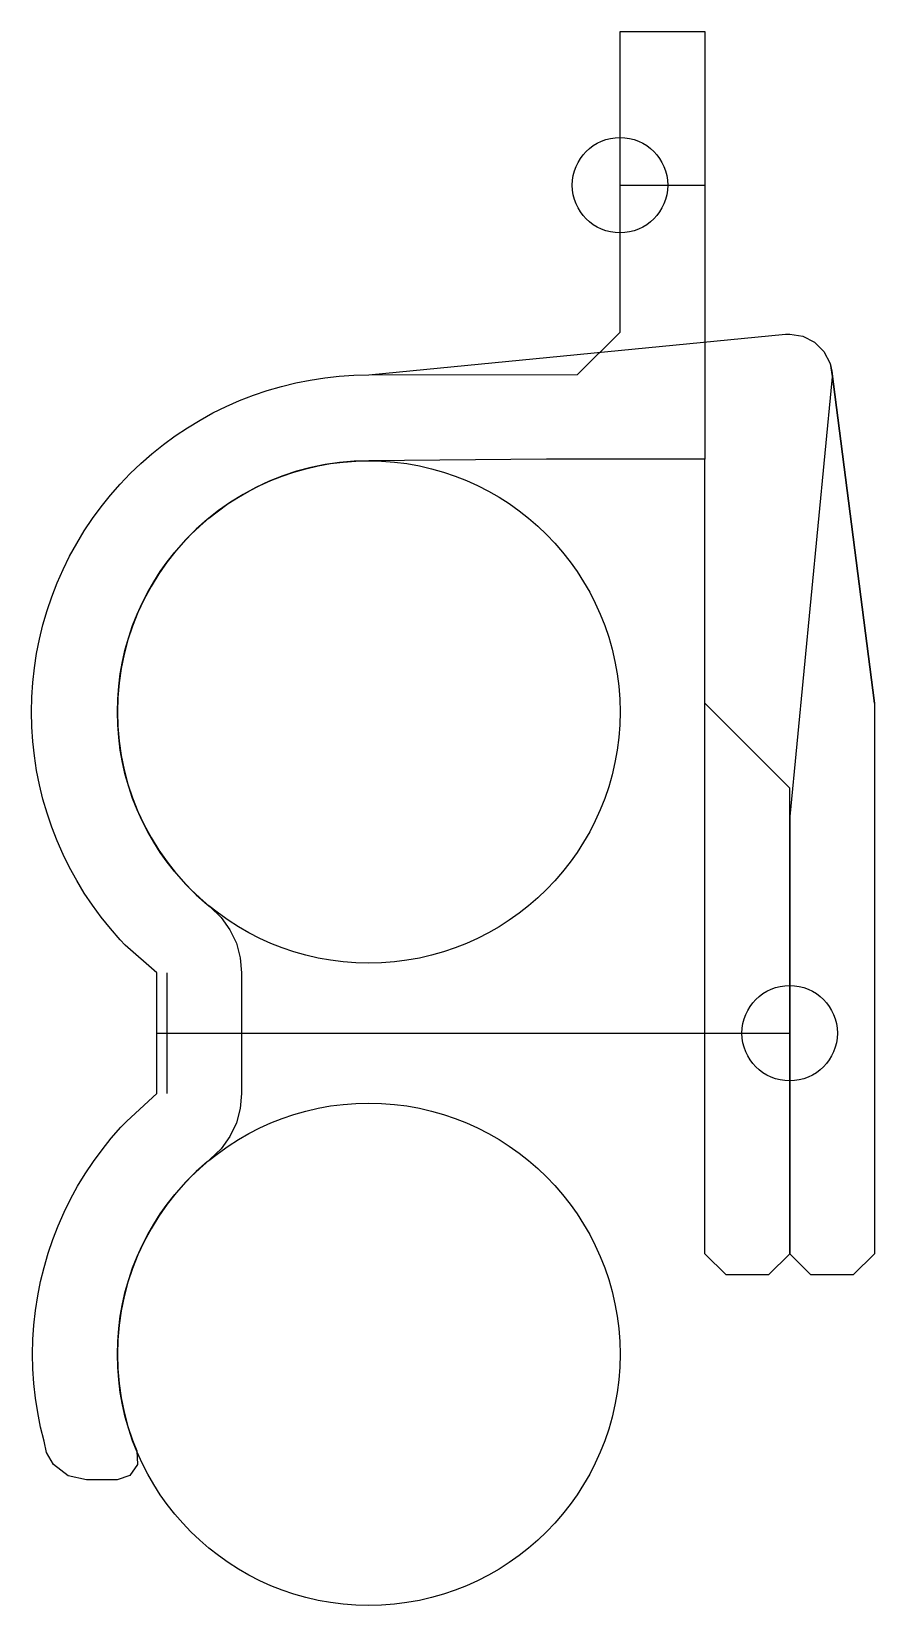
# Model space of a CAD drawing. Header units: inches. Extents: x -15.9 to 23.9, y -42.2 to 32.1.
import ezdxf

# ---------------------------------------------------------------- set-up
doc = ezdxf.new("R2010")
doc.units = ezdxf.units.IN
doc.header["$MEASUREMENT"] = 0
doc.layers.add('Ver34_ExtBracket_V2', color=122, linetype='Continuous', plot=False)
doc.layers.add('Ver34Bracket_V2', color=3, linetype='Continuous')
doc.layers.add('Ver34DoveBracket_V2', color=40, linetype='Continuous')

msp = doc.modelspace()

# ---------------------------------------------------------------- linework, layer by layer
at = {"color": 1}
for p, q in [((11.85, 24.85), (15.85, 24.85)), ((-9.991, -15.15), (19.85, -15.15))]:
    msp.add_line(p, q, dxfattribs=at)
for p, q in [((23.85, 0.41), (21.834, 16.081)), ((15.85, 0.41), (19.85, -3.59)), ((-9.519, -12.3), (-9.519, -18))]:
    msp.add_line(p, q)
for centre, radius in [((11.85, 24.85), 2.25), ((0, 0), 11.85), ((19.85, -15.15), 2.25), ((0, -30.3), 11.85)]:
    msp.add_circle(centre, radius)
at = {"layer": 'Ver34_ExtBracket_V2'}
msp.add_lwpolyline([(-7.47, -9.199), (-6.96, -9.694), (-6.547, -10.271), (-6.241, -10.912), (-6.054, -11.597), (-5.991, -12.304), (-5.991, -17.996), (-6.054, -18.703), (-6.241, -19.388), (-6.547, -20.029), (-6.96, -20.606), (-7.47, -21.101), (-7.617, -21.222), (-8.132, -21.681), (-8.619, -22.168), (-9.078, -22.683), (-9.505, -23.224), (-9.901, -23.788), (-10.262, -24.375), (-10.59, -24.982), (-10.881, -25.606), (-11.135, -26.247), (-11.352, -26.901), (-11.531, -27.567), (-11.67, -28.242), (-11.77, -28.924), (-11.83, -29.611), (-11.85, -30.3), (-11.83, -30.989), (-11.77, -31.676), (-11.67, -32.358), (-11.531, -33.033), (-11.352, -33.699), (-11.135, -34.353), (-10.934, -34.859), (-10.899, -35.496), (-11.258, -36.024), (-11.863, -36.228), (-13.312, -36.229), (-14.171, -36.035), (-14.863, -35.492), (-15.199, -34.936), (-15.31, -34.402), (-15.474, -33.731), (-15.609, -33.052), (-15.714, -32.369), (-15.79, -31.681), (-15.835, -30.991), (-15.85, -30.3), (-15.835, -29.609), (-15.79, -28.919), (-15.714, -28.231), (-15.609, -27.548), (-15.474, -26.869), (-15.31, -26.198), (-15.116, -25.534), (-14.894, -24.879), (-14.644, -24.234), (-14.365, -23.601), (-14.059, -22.981), (-13.727, -22.375), (-13.368, -21.784), (-12.984, -21.209), (-12.575, -20.651), (-12.142, -20.112), (-11.686, -19.592), (-11.406, -19.3), (-9.991, -18), (-9.991, -12.3), (-11.476, -11), (-11.723, -10.742), (-12.18, -10.22), (-12.614, -9.679), (-13.025, -9.12), (-13.41, -8.543), (-13.77, -7.95), (-14.104, -7.342), (-14.41, -6.72), (-14.69, -6.085), (-14.941, -5.438), (-15.164, -4.781), (-15.358, -4.115), (-15.523, -3.441), (-15.659, -2.761), (-15.764, -2.075), (-15.84, -1.386), (-15.885, -0.694), (-15.9, 0), (-15.885, 0.694), (-15.84, 1.386), (-15.764, 2.075), (-15.659, 2.761), (-15.523, 3.441), (-15.358, 4.115), (-15.164, 4.781), (-14.941, 5.438), (-14.69, 6.085), (-14.41, 6.72), (-14.104, 7.342), (-13.77, 7.95), (-13.41, 8.543), (-13.025, 9.12), (-12.614, 9.679), (-12.18, 10.22), (-11.723, 10.742), (-11.243, 11.243), (-10.742, 11.723), (-10.22, 12.18), (-9.679, 12.614), (-9.12, 13.025), (-8.543, 13.41), (-7.95, 13.77), (-7.342, 14.104), (-6.72, 14.41), (-6.085, 14.69), (-5.438, 14.941), (-4.781, 15.164), (-4.115, 15.358), (-3.441, 15.523), (-2.761, 15.659), (-2.075, 15.764), (-1.386, 15.84), (-0.694, 15.885), (0, 15.9), (9.85, 15.923), (11.85, 17.923), (11.85, 32.1), (15.85, 32.1), (15.85, 11.923), (8.38, 11.923), (0, 11.85), (-0.689, 11.83), (-1.376, 11.77), (-2.058, 11.67), (-2.733, 11.531), (-3.399, 11.352), (-4.053, 11.135), (-4.694, 10.881), (-5.318, 10.59), (-5.925, 10.262), (-6.512, 9.901), (-7.076, 9.505), (-7.617, 9.078), (-8.132, 8.619), (-8.619, 8.132), (-9.078, 7.617), (-9.505, 7.076), (-9.901, 6.512), (-10.262, 5.925), (-10.59, 5.318), (-10.881, 4.694), (-11.135, 4.053), (-11.352, 3.399), (-11.531, 2.733), (-11.67, 2.058), (-11.77, 1.376), (-11.83, 0.689), (-11.85, 0), (-11.83, -0.689), (-11.77, -1.376), (-11.67, -2.058), (-11.531, -2.733), (-11.352, -3.399), (-11.135, -4.053), (-10.881, -4.694), (-10.59, -5.318), (-10.262, -5.925), (-9.901, -6.512), (-9.505, -7.076), (-9.078, -7.617), (-8.619, -8.132), (-8.132, -8.619), (-7.617, -9.078)], close=True, dxfattribs=at)
at = {"layer": 'Ver34Bracket_V2'}
msp.add_lwpolyline([(-10.934, -34.859), (-10.899, -35.496), (-11.258, -36.024), (-11.863, -36.228), (-13.312, -36.229), (-14.171, -36.035), (-14.863, -35.492), (-15.199, -34.936), (-15.31, -34.402), (-15.474, -33.731), (-15.609, -33.052), (-15.714, -32.369), (-15.79, -31.681), (-15.835, -30.991), (-15.85, -30.3), (-15.835, -29.609), (-15.79, -28.919), (-15.714, -28.231), (-15.609, -27.548), (-15.474, -26.869), (-15.31, -26.198), (-15.116, -25.534), (-14.894, -24.879), (-14.644, -24.234), (-14.365, -23.601), (-14.059, -22.981), (-13.727, -22.375), (-13.368, -21.784), (-12.984, -21.209), (-12.575, -20.651), (-12.142, -20.112), (-11.686, -19.592), (-11.406, -19.3), (-9.991, -18), (-9.991, -12.3), (-11.476, -11), (-11.723, -10.742), (-12.18, -10.22), (-12.614, -9.679), (-13.025, -9.12), (-13.41, -8.543), (-13.77, -7.95), (-14.104, -7.342), (-14.41, -6.72), (-14.69, -6.085), (-14.941, -5.438), (-15.164, -4.781), (-15.358, -4.115), (-15.523, -3.441), (-15.659, -2.761), (-15.764, -2.075), (-15.84, -1.386), (-15.885, -0.694), (-15.9, 0), (-15.885, 0.694), (-15.84, 1.386), (-15.764, 2.075), (-15.659, 2.761), (-15.523, 3.441), (-15.358, 4.115), (-15.164, 4.781), (-14.941, 5.438), (-14.69, 6.085), (-14.41, 6.72), (-14.104, 7.342), (-13.77, 7.95), (-13.41, 8.543), (-13.025, 9.12), (-12.614, 9.679), (-12.18, 10.22), (-11.723, 10.742), (-11.243, 11.243), (-10.742, 11.723), (-10.22, 12.18), (-9.679, 12.614), (-9.12, 13.025), (-8.543, 13.41), (-7.95, 13.77), (-7.342, 14.104), (-6.72, 14.41), (-6.085, 14.69), (-5.438, 14.941), (-4.781, 15.164), (-4.115, 15.358), (-3.441, 15.523), (-2.761, 15.659), (-2.075, 15.764), (-1.386, 15.84), (-0.694, 15.885), (0, 15.9), (19.658, 17.817), (19.85, 17.826), (20.468, 17.728), (21.026, 17.444), (21.468, 17.002), (21.752, 16.444), (21.85, 15.826), (21.841, 15.634), (19.85, -4.924), (19.85, -25.553), (18.85, -26.553), (16.85, -26.553), (15.85, -25.553), (15.85, 11.923), (8.38, 11.923), (0, 11.85), (-0.689, 11.83), (-1.376, 11.77), (-2.058, 11.67), (-2.733, 11.531), (-3.399, 11.352), (-4.053, 11.135), (-4.694, 10.881), (-5.318, 10.59), (-5.925, 10.262), (-6.512, 9.901), (-7.076, 9.505), (-7.617, 9.078), (-8.132, 8.619), (-8.619, 8.132), (-9.078, 7.617), (-9.505, 7.076), (-9.901, 6.512), (-10.262, 5.925), (-10.59, 5.318), (-10.881, 4.694), (-11.135, 4.053), (-11.352, 3.399), (-11.531, 2.733), (-11.67, 2.058), (-11.77, 1.376), (-11.83, 0.689), (-11.85, 0), (-11.83, -0.689), (-11.77, -1.376), (-11.67, -2.058), (-11.531, -2.733), (-11.352, -3.399), (-11.135, -4.053), (-10.881, -4.694), (-10.59, -5.318), (-10.262, -5.925), (-9.901, -6.512), (-9.505, -7.076), (-9.078, -7.617), (-8.619, -8.132), (-8.132, -8.619), (-7.617, -9.078), (-7.47, -9.199), (-6.96, -9.694), (-6.547, -10.271), (-6.241, -10.912), (-6.054, -11.597), (-5.991, -12.304), (-5.991, -17.996), (-6.054, -18.703), (-6.241, -19.388), (-6.547, -20.029), (-6.96, -20.606), (-7.47, -21.101), (-7.617, -21.222), (-8.132, -21.681), (-8.619, -22.168), (-9.078, -22.683), (-9.505, -23.224), (-9.901, -23.788), (-10.262, -24.375), (-10.59, -24.982), (-10.881, -25.606), (-11.135, -26.247), (-11.352, -26.901), (-11.531, -27.567), (-11.67, -28.242), (-11.77, -28.924), (-11.83, -29.611), (-11.85, -30.3), (-11.83, -30.989), (-11.77, -31.676), (-11.67, -32.358), (-11.531, -33.033), (-11.352, -33.699), (-11.135, -34.353)], close=True, dxfattribs=at)
at = {"layer": 'Ver34DoveBracket_V2'}
msp.add_lwpolyline([(0, 11.85), (-0.689, 11.83), (-1.376, 11.77), (-2.058, 11.67), (-2.733, 11.531), (-3.399, 11.352), (-4.053, 11.135), (-4.694, 10.881), (-5.318, 10.59), (-5.925, 10.262), (-6.512, 9.901), (-7.076, 9.505), (-7.617, 9.078), (-8.132, 8.619), (-8.619, 8.132), (-9.078, 7.617), (-9.505, 7.076), (-9.901, 6.512), (-10.262, 5.925), (-10.59, 5.318), (-10.881, 4.694), (-11.135, 4.053), (-11.352, 3.399), (-11.531, 2.733), (-11.67, 2.058), (-11.77, 1.376), (-11.83, 0.689), (-11.85, 0), (-11.83, -0.689), (-11.77, -1.376), (-11.67, -2.058), (-11.531, -2.733), (-11.352, -3.399), (-11.135, -4.053), (-10.881, -4.694), (-10.59, -5.318), (-10.262, -5.925), (-9.901, -6.512), (-9.505, -7.076), (-9.078, -7.617), (-8.619, -8.132), (-8.132, -8.619), (-7.617, -9.078), (-7.47, -9.199), (-6.96, -9.694), (-6.547, -10.271), (-6.241, -10.912), (-6.054, -11.597), (-5.991, -12.304), (-5.991, -17.996), (-6.054, -18.703), (-6.241, -19.388), (-6.547, -20.029), (-6.96, -20.606), (-7.47, -21.101), (-7.617, -21.222), (-8.132, -21.681), (-8.619, -22.168), (-9.078, -22.683), (-9.505, -23.224), (-9.901, -23.788), (-10.262, -24.375), (-10.59, -24.982), (-10.881, -25.606), (-11.135, -26.247), (-11.352, -26.901), (-11.531, -27.567), (-11.67, -28.242), (-11.77, -28.924), (-11.83, -29.611), (-11.85, -30.3), (-11.83, -30.989), (-11.77, -31.676), (-11.67, -32.358), (-11.531, -33.033), (-11.352, -33.699), (-11.135, -34.353), (-10.934, -34.859), (-10.899, -35.496), (-11.258, -36.024), (-11.863, -36.228), (-13.312, -36.229), (-14.171, -36.035), (-14.863, -35.492), (-15.199, -34.936), (-15.31, -34.402), (-15.474, -33.731), (-15.609, -33.052), (-15.714, -32.369), (-15.79, -31.681), (-15.835, -30.991), (-15.85, -30.3), (-15.835, -29.609), (-15.79, -28.919), (-15.714, -28.231), (-15.609, -27.548), (-15.474, -26.869), (-15.31, -26.198), (-15.116, -25.534), (-14.894, -24.879), (-14.644, -24.234), (-14.365, -23.601), (-14.059, -22.981), (-13.727, -22.375), (-13.368, -21.784), (-12.984, -21.209), (-12.575, -20.651), (-12.142, -20.112), (-11.686, -19.592), (-11.406, -19.3), (-9.991, -18), (-9.991, -12.3), (-11.476, -11), (-11.723, -10.742), (-12.18, -10.22), (-12.614, -9.679), (-13.025, -9.12), (-13.41, -8.543), (-13.77, -7.95), (-14.104, -7.342), (-14.41, -6.72), (-14.69, -6.085), (-14.941, -5.438), (-15.164, -4.781), (-15.358, -4.115), (-15.523, -3.441), (-15.659, -2.761), (-15.764, -2.075), (-15.84, -1.386), (-15.885, -0.694), (-15.9, 0), (-15.885, 0.694), (-15.84, 1.386), (-15.764, 2.075), (-15.659, 2.761), (-15.523, 3.441), (-15.358, 4.115), (-15.164, 4.781), (-14.941, 5.438), (-14.69, 6.085), (-14.41, 6.72), (-14.104, 7.342), (-13.77, 7.95), (-13.41, 8.543), (-13.025, 9.12), (-12.614, 9.679), (-12.18, 10.22), (-11.723, 10.742), (-11.243, 11.243), (-10.742, 11.723), (-10.22, 12.18), (-9.679, 12.614), (-9.12, 13.025), (-8.543, 13.41), (-7.95, 13.77), (-7.342, 14.104), (-6.72, 14.41), (-6.085, 14.69), (-5.438, 14.941), (-4.781, 15.164), (-4.115, 15.358), (-3.441, 15.523), (-2.761, 15.659), (-2.075, 15.764), (-1.386, 15.84), (-0.694, 15.885), (0, 15.9), (19.658, 17.817), (19.85, 17.826), (20.468, 17.728), (21.026, 17.444), (21.468, 17.002), (21.752, 16.444), (21.834, 16.081), (23.85, 0.41), (23.85, -25.553), (22.85, -26.553), (20.85, -26.553), (19.85, -25.553), (19.85, -3.59), (15.85, 0.41), (15.85, 11.923), (8.38, 11.923)], close=True, dxfattribs=at)

doc.saveas('drawing.dxf')
